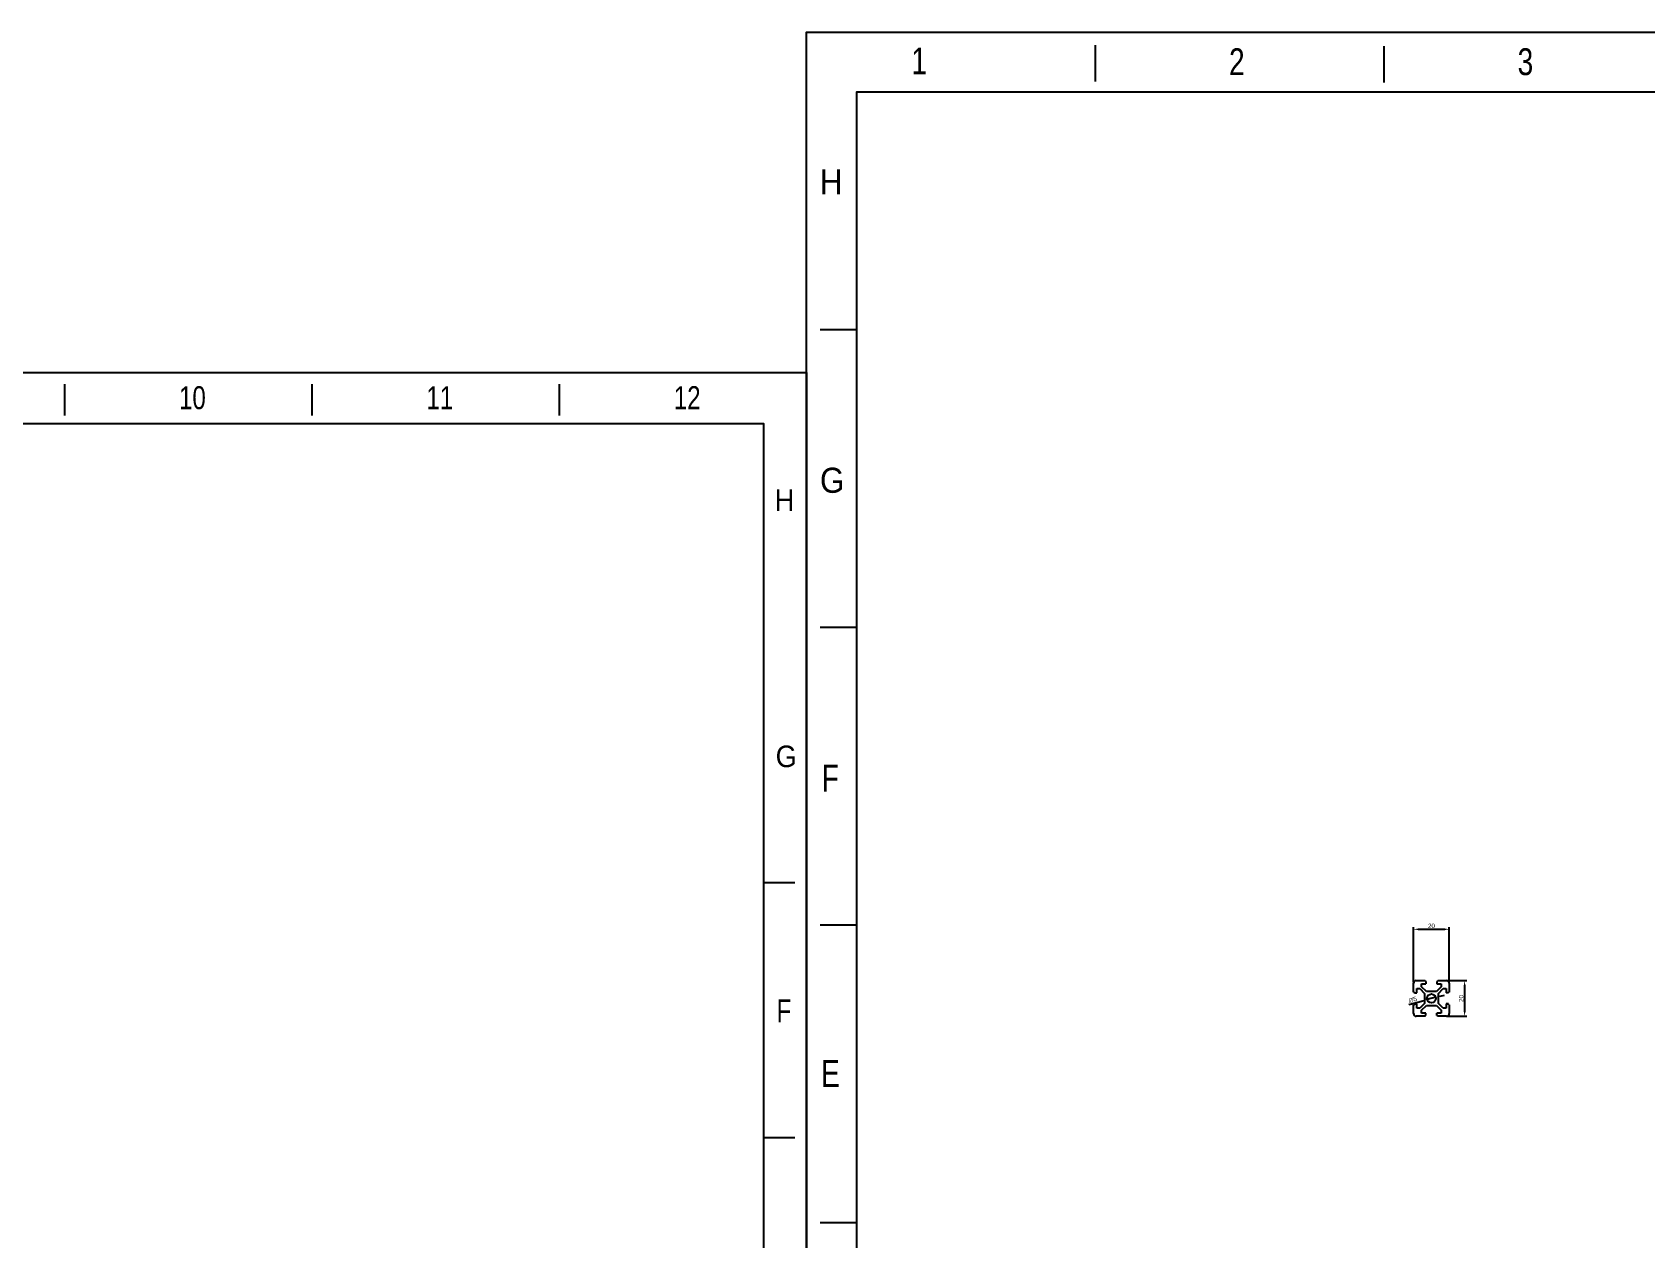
# Model space of a CAD drawing. Header units: millimetres. Extents: x 3299 to 14264, y 1863 to 5555.
# Drawn here: x 6525 to 7428, y 2522 to 3198 of the extents above; entities that cross this region are included whole.
import ezdxf

# ---------------------------------------------------------------- set-up
doc = ezdxf.new("R2010")
doc.units = ezdxf.units.MM
doc.styles.add('CKSTANDARD', font='arial.ttf')
doc.styles.add('Roamns', font='romans.shx')
doc.styles.get("Standard").update_dxf_attribs({"font": 'arial.ttf'})
doc.dimstyles.new('ISO-25', dxfattribs={"dimtxt": 2.5, "dimasz": 2.5, "dimexe": 1.25, "dimexo": 0.625, "dimtad": 1, "dimtxsty": 'Standard', "dimcen": 2.5, "dimadec": 0, "dimazin": 0, "dimtfac": 1, "dimtmove": 0, "dimatfit": 3, "dimfxl": 1, "dimarcsym": 0})

# ---------------------------------------------------------------- blocks, each defined once
blk = doc.blocks.new('standard template')
for p, q in [((3074, 30739), (3074, 30336)), ((6246, 30728), (6246, 30325)), ((28448, 30728), (28448, 30325)), ((31619, 30728), (31619, 30325)), ((34791, 30728), (34791, 30325)), ((456, 27607), (54, 27607)), ((456, 24334), (54, 24334)), ((37812, 24334), (37409, 24334)), ((456, 21062), (54, 21062)), ((37812, 21062), (37409, 21062)), ((456, 17790), (54, 17790))]:
    blk.add_line(p, q)
blk.add_lwpolyline([(37963, 4700), (-97, 4700), (-97, 30879), (37963, 30879)], close=True)
at = {"color": 7}
blk.add_lwpolyline([(456, 6674), (456, 5964), (456, 5254), (456, 30226), (37409, 30226), (37409, 5254)], dxfattribs=at)
at = {"style": 'CKSTANDARD'}
for s, height, width, p in [('1', 295, 0.75, (1055, 30416)), ('2', 295, 0.75, (4545, 30408)), ('3', 295, 0.75, (7716, 30408)), ('10', 294.8, 0.75, (29918, 30408)), ('11', 294.8, 0.75, (33090, 30408)), ('12', 294.8, 0.75, (36261, 30408)), ('H', 276, 0.9, (47, 29097)), ('H', 276, 0.9, (37555, 29102)), ('G', 276, 0.9, (50, 25816)), ('G', 276, 0.9, (37567, 25817)), ('F', 295, 0.75, (69, 22532)), ('F', 295, 0.75, (37578, 22543)), ('E', 295, 0.75, (62, 19285))]:
    blk.add_text(s, height=height, dxfattribs=dict(at, width=width)).set_placement(p)
at = {"style": 'Roamns'}
for tag, p in [('PAGE_NAME', (27466, 7594)), ('PROJECT_NAME', (27466, 6884)), ('DRAWN_NAME', (27466, 6174)), ('VERSION', (34241, 6174)), ('SELECT_DATA', (27466, 5464)), ('PAGE_NUMBER', (34241, 5464))]:
    blk.add_attdef(tag, p, '', height=285, dxfattribs=at)
blk = doc.blocks.new('*D82')
at = {"color": 0, "lineweight": -2, "transparency": 16777216}
for p, q in [((7298.27, 2665.64), (7298.27, 2696.52)), ((7300.77, 2695.27), (7315.77, 2695.27)), ((7318.27, 2665.64), (7318.27, 2696.52))]:
    blk.add_line(p, q, dxfattribs=at)
at = {"color": 0, "transparency": 16777216}
for points in [[(7300.77, 2695.69), (7300.77, 2694.85), (7298.27, 2695.27)], [(7315.77, 2695.69), (7315.77, 2694.85), (7318.27, 2695.27)]]:
    blk.add_solid(points, dxfattribs=at)
at = {"layer": 'Defpoints', "color": 0, "transparency": 16777216}
for p in [(7318.27, 2695.27), (7298.27, 2665.02), (7318.27, 2665.02)]:
    blk.add_point(p, dxfattribs=at)
at = {"color": 0, "lineweight": 5, "transparency": 16777216, "insert": (7308.27, 2697.17), "char_height": 2.5, "attachment_point": 5}
blk.add_mtext('20', dxfattribs=at)
blk = doc.blocks.new('*D83')
at = {"color": 0, "lineweight": -2, "transparency": 16777216}
for p, q in [((7317.39, 2666.52), (7328.09, 2666.52)), ((7326.84, 2664.02), (7326.84, 2649.02)), ((7317.39, 2646.52), (7328.09, 2646.52))]:
    blk.add_line(p, q, dxfattribs=at)
at = {"color": 0, "transparency": 16777216}
for points in [[(7326.42, 2664.02), (7327.25, 2664.02), (7326.84, 2666.52)], [(7326.42, 2649.02), (7327.25, 2649.02), (7326.84, 2646.52)]]:
    blk.add_solid(points, dxfattribs=at)
at = {"layer": 'Defpoints', "color": 0, "transparency": 16777216}
for p in [(7316.77, 2666.52), (7316.77, 2646.52), (7326.84, 2646.52)]:
    blk.add_point(p, dxfattribs=at)
at = {"color": 0, "lineweight": 5, "transparency": 16777216, "insert": (7324.94, 2656.52), "char_height": 2.5, "attachment_point": 5, "rotation": 90}
blk.add_mtext('20', dxfattribs=at)
blk = doc.blocks.new('*D84')
at = {"color": 0, "lineweight": -2, "transparency": 16777216}
for p, q in [((7310.69, 2657.15), (7305.85, 2655.89)), ((7313.11, 2657.79), (7315.53, 2658.42)), ((7295.57, 2653.2), (7303.43, 2655.25))]:
    blk.add_line(p, q, dxfattribs=at)
at = {"color": 0, "transparency": 16777216}
for points in [[(7313, 2658.19), (7313.21, 2657.38), (7310.69, 2657.15)], [(7303.33, 2655.66), (7303.54, 2654.85), (7305.85, 2655.89)]]:
    blk.add_solid(points, dxfattribs=at)
at = {"layer": 'Defpoints', "color": 0, "transparency": 16777216}
for p in [(7310.69, 2657.15), (7305.85, 2655.89)]:
    blk.add_point(p, dxfattribs=at)
at = {"color": 0, "lineweight": 5, "transparency": 16777216, "insert": (7297.79, 2655.82), "char_height": 2.5, "attachment_point": 5, "rotation": 14.66563}
blk.add_mtext('∅5', dxfattribs=at)
blk = doc.blocks.new('wrstgd')
at = {"color": 30, "linetype": 'Continuous', "true_color": 0xf26722}
for p, q in [((5937.99, 3336.03), (5937.99, 3340.93)), ((5937.99, 3336.03), (5938.49, 3336.03)), ((5938.49, 3336.03), (5938.49, 3335.53)), ((5938.49, 3335.53), (5939.79, 3335.53)), ((5939.49, 3342.43), (5944.39, 3342.43)), ((5939.79, 3335.53), (5939.79, 3337.93)), ((5939.79, 3337.93), (5941.43, 3337.93)), ((5941.43, 3337.93), (5944.09, 3335.27)), ((5942.49, 3338.99), (5942.49, 3340.63)), ((5942.49, 3340.63), (5944.89, 3340.63)), ((5945.15, 3336.33), (5942.49, 3338.99)), ((5944.09, 3335.27), (5944.09, 3329.59)), ((5944.39, 3342.43), (5944.39, 3341.93)), ((5944.89, 3341.93), (5944.39, 3341.93)), ((5944.89, 3341.93), (5944.89, 3340.63)), ((5950.83, 3336.33), (5945.15, 3336.33)), ((5953.49, 3338.99), (5950.83, 3336.33)), ((5951.09, 3341.93), (5951.09, 3340.63)), ((5951.59, 3341.93), (5951.09, 3341.93)), ((5951.09, 3340.63), (5953.49, 3340.63)), ((5951.59, 3342.43), (5951.59, 3341.93)), ((5951.59, 3342.43), (5956.49, 3342.43)), ((5951.89, 3335.27), (5954.55, 3337.93)), ((5951.89, 3329.59), (5951.89, 3335.27)), ((5953.49, 3340.63), (5953.49, 3338.99)), ((5954.55, 3337.93), (5956.19, 3337.93)), ((5956.19, 3337.93), (5956.19, 3335.53)), ((5957.49, 3335.53), (5956.19, 3335.53)), ((5957.99, 3336.03), (5957.49, 3336.03)), ((5957.49, 3335.53), (5957.49, 3336.03)), ((5957.99, 3340.93), (5957.99, 3336.03)), ((5937.99, 3323.93), (5937.99, 3328.83)), ((5937.99, 3328.83), (5938.49, 3328.83)), ((5938.49, 3329.33), (5938.49, 3328.83)), ((5938.49, 3329.33), (5939.79, 3329.33)), ((5939.79, 3326.93), (5939.79, 3329.33)), ((5941.43, 3326.93), (5939.79, 3326.93)), ((5944.09, 3329.59), (5941.43, 3326.93)), ((5942.49, 3325.87), (5945.15, 3328.53)), ((5942.49, 3324.23), (5942.49, 3325.87)), ((5945.15, 3328.53), (5950.83, 3328.53)), ((5950.83, 3328.53), (5953.49, 3325.87)), ((5954.55, 3326.93), (5951.89, 3329.59)), ((5953.49, 3325.87), (5953.49, 3324.23)), ((5956.19, 3326.93), (5954.55, 3326.93)), ((5957.49, 3329.33), (5956.19, 3329.33)), ((5956.19, 3329.33), (5956.19, 3326.93)), ((5957.49, 3328.83), (5957.49, 3329.33)), ((5957.99, 3328.83), (5957.49, 3328.83)), ((5957.99, 3328.83), (5957.99, 3323.93)), ((5944.39, 3322.43), (5939.49, 3322.43)), ((5944.89, 3324.23), (5942.49, 3324.23)), ((5944.39, 3322.93), (5944.89, 3322.93)), ((5944.39, 3322.43), (5944.39, 3322.93)), ((5944.89, 3322.93), (5944.89, 3324.23)), ((5953.49, 3324.23), (5951.09, 3324.23)), ((5951.09, 3322.93), (5951.09, 3324.23)), ((5951.09, 3322.93), (5951.59, 3322.93)), ((5951.59, 3322.43), (5951.59, 3322.93)), ((5956.49, 3322.43), (5951.59, 3322.43))]:
    blk.add_line(p, q, dxfattribs=at)
blk.add_circle((5947.99, 3332.43), 2.5, dxfattribs=at)
for centre, start, end in [((5939.49, 3340.93), 90, 180), ((5956.49, 3340.93), 0, 90), ((5939.49, 3323.93), 180, 270), ((5956.49, 3323.93), 270, 0)]:
    blk.add_arc(centre, 1.5, start, end, dxfattribs=at)

msp = doc.modelspace()

# ---------------------------------------------------------------- block references
at = {"transparency": 33554595}
for p, xscale, yscale, zscale in [((6963.19304, 1623.87999), 0.05097615323888361, 0.05097615323888361, 0.05097615323888361), ((5299.49364, 1658.10918), 0.04369384563332881, 0.04369384563332881, 0.04369384563332881)]:
    msp.add_blockref('standard template', p, dxfattribs=dict(at, xscale=xscale, yscale=yscale, zscale=zscale))
msp.add_blockref('wrstgd', (1360.27752, -675.91128))

# ---------------------------------------------------------------- dimensions: what is measured, and where the dimension line sits
at = {"lineweight": 5}
dim = msp.add_linear_dim(base=(7318.26994, 2695.2698), p1=(7298.26994, 2665.01995), p2=(7318.26994, 2665.01995), dimstyle='ISO-25', dxfattribs=at)
dim.commit()
dim.dimension.update_dxf_attribs({"geometry": '*D82', "text_midpoint": (7308.26994, 2695.2698), "dimtype": 160})
dim = msp.add_linear_dim(base=(7326.83686, 2646.51995), p1=(7316.76994, 2666.51995), p2=(7316.76994, 2646.51995), angle=90, dimstyle='ISO-25', dxfattribs=at)
dim.commit()
dim.dimension.update_dxf_attribs({"geometry": '*D83', "text_midpoint": (7324.93542, 2656.51995)})
dim = msp.add_diameter_dim_2p(p1=(7310.68849, 2657.15289), p2=(7305.85139, 2655.887), dimstyle='ISO-25', dxfattribs=at)
dim.commit()
dim.dimension.update_dxf_attribs({"geometry": '*D84', "text_midpoint": (7297.79308, 2655.81585)})

doc.saveas('drawing.dxf')
